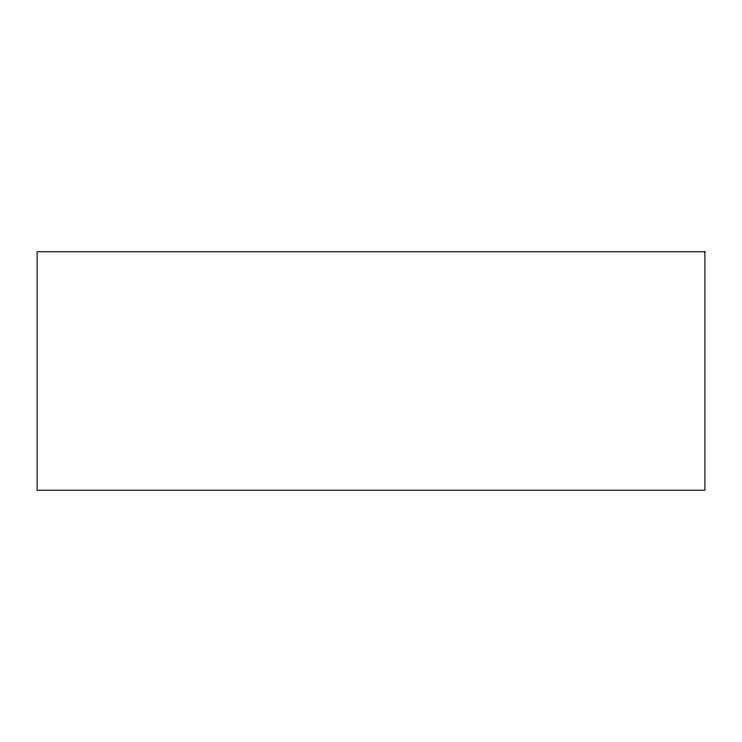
<?xml version="1.0" encoding="UTF-8"?>
<svg xmlns="http://www.w3.org/2000/svg" width="742" height="742" viewBox="0 0 742 742"><rect width="100%" height="100%" fill="white"/><g stroke="black" fill="none" stroke-linecap="round" stroke-linejoin="round"><path stroke-width="1.11" d="M704.9 251.751L37.1 251.751L37.1 490.249L704.9 490.249L704.9 251.751"/></g></svg>
